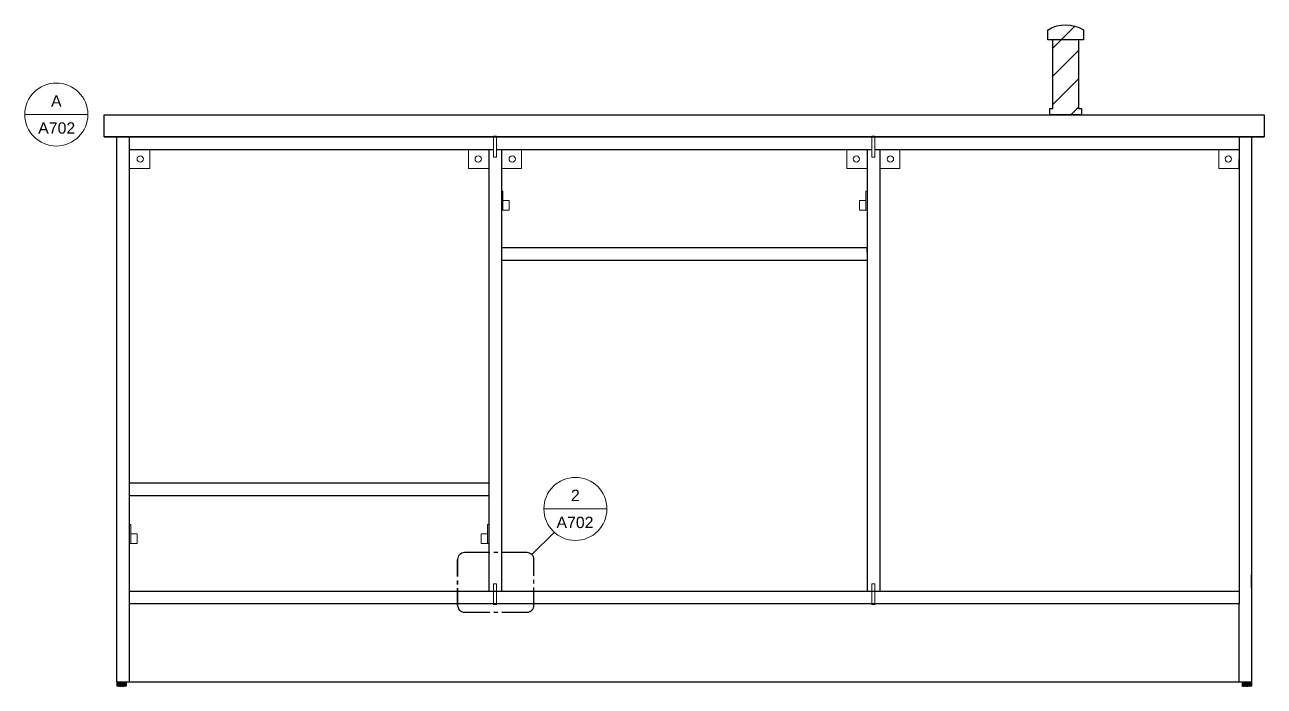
# Model space of a CAD drawing. Header units: centimetres. Extents: x -2268 to 4168, y -1681 to 1458.
# Drawn here: x 3972.5 to 4168.2, y -822.1 to -717.6 of the extents above; entities that cross this region are included whole.
import ezdxf

# ---------------------------------------------------------------- set-up
doc = ezdxf.new("R2010")
doc.units = ezdxf.units.CM
doc.layers.add('PDF24_Geometry', color=7, linetype='Continuous')
doc.layers.add('PDF24_Text', color=7, linetype='Continuous')
doc.styles.add('PDF Arial', font='Arial.ttf')

msp = doc.modelspace()

# ---------------------------------------------------------------- linework, layer by layer
at = {"layer": 'PDF24_Geometry', "lineweight": 25}
msp.add_lwpolyline([(4134.0609, -718.4133, -0.27827502), (4139.6613, -718.4228), (4139.6613, -720.013), (4137.8394, -720.013), (4134.048, -720.013), (4134.048, -718.4228)], format="xyb", dxfattribs=at)
at = {"layer": 'PDF24_Geometry', "color": 7, "lineweight": 25, "true_color": 0xffffff}
for points in [[(4136.1227, -720.013), (4138.3027, -717.833)], [(4134.8273, -721.3084), (4136.1227, -720.013)], [(4134.8273, -725.7737), (4138.882, -721.7191)], [(4134.8273, -730.2391), (4138.882, -726.1844)], [(4137.6708, -731.8609), (4138.8819, -730.6498)]]:
    msp.add_lwpolyline(points, dxfattribs=at)
at = {"layer": 'PDF24_Geometry', "lineweight": 25}
for points in [[(4134.3534, -730.871), (4134.8273, -730.871), (4134.8273, -720.013)], [(4138.882, -720.013), (4138.882, -730.871)], [(4134.3534, -731.8609), (4134.3534, -730.871)], [(4138.8504, -730.871), (4139.3243, -730.871), (4139.3243, -731.861), (4134.3534, -731.861)], [(3985.0903, -731.8609), (4168.1806, -731.8609), (4168.1806, -735.3469)], [(3985.0903, -735.3469), (3985.0903, -731.861)], [(4168.1806, -735.3469), (3985.0903, -735.3469), (4168.1806, -735.3469)], [(4166.1902, -735.3469), (4166.1902, -821.4315), (3987.0808, -821.4315), (3987.0808, -735.3469)], [(4164.2103, -821.4315), (4164.2103, -809.0885), (3989.0712, -809.0885), (3989.0712, -735.3469)], [(4047.7844, -735.3469), (4045.7939, -735.3469)], [(4164.2103, -735.3469), (4164.2103, -809.0885)], [(3989.0712, -737.3374), (4046.5101, -737.3374)], [(4045.7939, -737.3374), (4045.7939, -807.0981)], [(4046.9945, -737.3374), (4106.2448, -737.3374)], [(4047.7844, -737.3374), (4047.7844, -807.0981)], [(4105.4971, -737.3374), (4105.4971, -807.0981)], [(4106.7293, -737.3374), (4164.2103, -737.3374)], [(4107.4875, -737.3374), (4107.4875, -807.0981)], [(4105.4971, -753.6085), (4105.4971, -752.8608), (4047.7844, -752.8608)], [(4105.4971, -754.1035), (4105.4971, -754.8513), (4047.7844, -754.8513)], [(3989.0712, -789.9844), (4045.7939, -789.9844)], [(3989.0712, -791.9748), (4045.7939, -791.9748)], [(4052.5868, -801.3163), (4056.1043, -797.7988)], [(4045.9519, -801.0003), (4041.9499, -801.0003), (4041.7393, -801.0214), (4041.5392, -801.0741), (4041.3496, -801.1794), (4041.1917, -801.3163), (4041.0548, -801.4743), (4040.9494, -801.6638), (4040.8863, -801.8639), (4040.8652, -802.0746), (4040.8652, -804.7706), (4040.8652, -802.0746)], [(4047.1946, -801.0003), (4046.5733, -801.0003)], [(4052.9027, -804.6548), (4052.9027, -802.0746), (4052.8817, -801.8639), (4052.8185, -801.6638), (4052.7131, -801.4743), (4052.5868, -801.3163), (4052.4183, -801.1794), (4052.2287, -801.0741), (4052.0286, -801.0214), (4051.818, -801.0003), (4047.816, -801.0003)], [(4052.9027, -805.8975), (4052.9027, -805.2761)], [(4166.1902, -806.4978), (4166.1902, -804.5073)], [(3989.0712, -807.0981), (4164.2103, -807.0981)], [(4040.8652, -806.6347), (4040.8652, -809.3202), (4040.8652, -806.6347)], [(4047.816, -810.405), (4051.818, -810.405), (4052.0286, -810.3839), (4052.2392, -810.3207), (4052.4288, -810.2154), (4052.5868, -810.0785), (4052.7237, -809.91), (4052.829, -809.7204), (4052.8922, -809.5203), (4052.9132, -809.2992), (4052.9027, -809.0885), (4052.9027, -806.5189)], [(3989.0712, -821.4315), (3989.0712, -809.0885)], [(4040.8652, -809.3202), (4040.8863, -809.5098), (4040.9389, -809.6888), (4041.0126, -809.8573), (4041.118, -810.0153), (4041.2549, -810.1522), (4041.4128, -810.2575), (4041.5813, -810.3418), (4041.7604, -810.3839), (4041.9499, -810.405), (4045.9519, -810.405)], [(4047.7844, -809.0885), (4045.7939, -809.0885)], [(4046.5733, -810.405), (4047.1946, -810.405)], [(3988.5762, -821.4315), (3987.0808, -821.4315)], [(3987.1229, -821.5789), (3987.1229, -822.0528), (3987.1229, -822.0634), (3987.1124, -822.0634), (3987.1124, -822.0528), (3987.1018, -822.0528), (3987.1018, -821.5789), (3987.1124, -821.5789), (3987.1229, -821.5789), (3987.1334, -821.5789), (3987.144, -821.5789), (3987.1545, -821.5789), (3987.165, -821.5789), (3987.1755, -821.5789), (3987.1861, -821.5789), (3987.1966, -821.5789), (3987.2071, -821.5789), (3987.2177, -821.5789), (3987.2282, -821.5789), (3987.2493, -821.5789), (3987.2598, -821.5789), (3987.2703, -821.5789), (3987.2809, -821.5789), (3987.2914, -821.5789), (3987.3019, -821.5789), (3987.323, -821.5789), (3987.3335, -821.5789), (3987.3441, -821.5789), (3987.3546, -821.5789), (3987.3756, -821.5789), (3987.3967, -821.5789), (3987.4072, -821.5789), (3987.4178, -821.5789), (3987.4283, -821.5789), (3987.4494, -821.5789), (3987.4704, -821.5789), (3987.481, -821.5789), (3987.502, -821.5789), (3987.5126, -821.5789), (3987.5336, -821.5789), (3987.5547, -821.5789), (3987.5652, -821.5789), (3987.5757, -821.5789), (3987.5863, -821.5789), (3987.5968, -821.5789), (3987.6179, -821.5789), (3987.6495, -821.5789), (3987.66, -821.5789), (3987.6811, -821.5789), (3987.6916, -821.5789), (3987.7127, -821.5789), (3987.7442, -821.5789), (3987.7548, -821.5789), (3987.7653, -821.5789), (3987.7758, -821.5789), (3987.8074, -821.5789), (3987.8285, -821.5789), (3987.839, -821.5789), (3987.8496, -821.5789), (3987.8601, -821.5789), (3987.8706, -821.5789), (3987.9022, -821.5789), (3987.9233, -821.5789), (3987.9338, -821.5789), (3987.9443, -821.5789), (3987.9549, -821.5789), (3987.9654, -821.5789), (3987.9865, -821.5789), (3988.0181, -821.5789), (3988.0286, -821.5789), (3988.0391, -821.5789), (3988.0497, -821.5789), (3988.0602, -821.5789), (3988.0813, -821.5789), (3988.1023, -821.5789), (3988.1129, -821.5789), (3988.1234, -821.5789), (3988.1339, -821.5789), (3988.1444, -821.5789), (3988.1444, -822.0528), (3988.1339, -822.0634), (3988.1234, -822.0634), (3988.1129, -822.0634), (3988.1023, -822.0634), (3988.1023, -822.0528), (3988.1023, -821.5789)], [(3988.492, -822.0528), (3988.5025, -822.0528), (3988.513, -822.0528), (3988.5236, -822.0528), (3988.5341, -822.0528), (3988.5446, -822.0528), (3988.5446, -821.5789), (3988.5446, -822.0528), (3988.5446, -822.0634), (3988.5446, -822.0739), (3988.5341, -822.0739), (3988.5236, -822.0739), (3988.513, -822.0739), (3988.4815, -822.0739), (3988.4499, -822.0739), (3988.4077, -822.0739), (3988.3656, -822.0739), (3988.313, -822.0739), (3988.2603, -822.0739), (3988.1971, -822.0739), (3988.1339, -822.0739), (3988.0707, -822.0739), (3987.997, -822.0739), (3987.9338, -822.0739), (3987.8601, -822.0739), (3987.7864, -822.0739), (3987.7127, -822.0739), (3987.6389, -822.0739), (3987.5757, -822.0739), (3987.5126, -822.0739), (3987.4494, -822.0739), (3987.3862, -822.0739), (3987.3335, -822.0739), (3987.2809, -822.0739), (3987.2387, -822.0739), (3987.1966, -822.0739), (3987.165, -822.0739), (3987.144, -822.0739), (3987.1229, -822.0739), (3987.1124, -822.0739), (3987.1124, -822.0634), (3987.1018, -822.0634), (3987.1018, -822.0528)], [(3987.1124, -821.5789), (3987.1124, -822.0528), (3987.1229, -822.0528)], [(3987.1334, -821.4315), (3987.1334, -821.5789), (3987.1334, -822.0528), (3987.144, -822.0528), (3987.1545, -822.0528)], [(3987.1334, -822.0528), (3987.1334, -822.0634), (3987.144, -822.0634), (3987.1545, -822.0528), (3987.1545, -821.5789)], [(3987.165, -822.0528), (3987.165, -822.0634), (3987.1755, -822.0634), (3987.1861, -822.0634), (3987.1861, -822.0528), (3987.1861, -821.5789)], [(3987.165, -821.5789), (3987.165, -822.0528), (3987.1755, -822.0528), (3987.1861, -822.0528)], [(3987.2071, -822.0528), (3987.2071, -822.0634), (3987.2177, -822.0634), (3987.2282, -822.0634), (3987.2282, -822.0528), (3987.2282, -821.5789)], [(3987.2071, -821.5789), (3987.2071, -822.0528), (3987.2177, -822.0528), (3987.2282, -822.0528)], [(3987.2598, -822.0528), (3987.2598, -822.0634), (3987.2703, -822.0634), (3987.2809, -822.0634), (3987.2914, -822.0634), (3987.2914, -822.0528), (3987.2914, -821.5789)], [(3987.2598, -821.5789), (3987.2598, -822.0528), (3987.2703, -822.0528), (3987.2809, -822.0528), (3987.2914, -822.0528)], [(3987.323, -822.0528), (3987.323, -822.0634), (3987.3335, -822.0634), (3987.3441, -822.0634), (3987.3546, -822.0634), (3987.3546, -822.0528), (3987.3546, -821.5789)], [(3987.323, -821.5789), (3987.323, -822.0528), (3987.3335, -822.0528), (3987.3441, -822.0528), (3987.3546, -822.0528)], [(3987.3967, -821.5789), (3987.3967, -822.0528), (3987.3967, -822.0634), (3987.4072, -822.0634), (3987.4178, -822.0634), (3987.4283, -822.0634), (3987.4283, -822.0528), (3987.4283, -821.5789)], [(3987.4704, -821.5789), (3987.4704, -822.0528), (3987.481, -822.0634), (3987.4915, -822.0634), (3987.502, -822.0634), (3987.5126, -822.0634), (3987.5126, -822.0528), (3987.5126, -821.5789)], [(3987.5547, -821.5789), (3987.5547, -822.0528), (3987.5652, -822.0634), (3987.5757, -822.0634), (3987.5863, -822.0634), (3987.5968, -822.0634), (3987.5968, -822.0528), (3987.5968, -821.5789)], [(3987.6495, -821.5789), (3987.6495, -822.0528), (3987.6495, -822.0634), (3987.66, -822.0634), (3987.6705, -822.0634), (3987.6811, -822.0634), (3987.6916, -822.0528), (3987.6916, -821.5789)], [(3987.7442, -821.5789), (3987.7442, -822.0528), (3987.7442, -822.0634), (3987.7548, -822.0634), (3987.7653, -822.0634), (3987.7758, -822.0634), (3987.7758, -822.0528), (3987.7758, -821.5789)], [(3987.8285, -821.5789), (3987.8285, -822.0528), (3987.839, -822.0634), (3987.8496, -822.0634), (3987.8601, -822.0634), (3987.8706, -822.0634), (3987.8706, -822.0528), (3987.8706, -821.5789)], [(3987.9233, -821.5789), (3987.9233, -822.0528), (3987.9233, -822.0634), (3987.9338, -822.0634), (3987.9443, -822.0634), (3987.9549, -822.0634), (3987.9654, -822.0634), (3987.9654, -822.0528), (3987.9654, -821.5789)], [(3988.0181, -821.5789), (3988.0181, -822.0528), (3988.0181, -822.0634), (3988.0286, -822.0634), (3988.0391, -822.0634), (3988.0497, -822.0634), (3988.0602, -822.0528), (3988.0602, -821.5789)], [(3988.5446, -821.5789), (3988.5341, -821.5789), (3988.5236, -821.5789), (3988.513, -821.5789), (3988.5025, -821.5789), (3988.492, -821.5789), (3988.4815, -821.5789), (3988.4709, -821.5789), (3988.4604, -821.5789), (3988.4499, -821.5789), (3988.4288, -821.5789), (3988.4183, -821.5789), (3988.4077, -821.5789), (3988.3972, -821.5789), (3988.3761, -821.5789), (3988.3656, -821.5789), (3988.3551, -821.5789), (3988.3445, -821.5789), (3988.334, -821.5789), (3988.313, -821.5789), (3988.2919, -821.5789), (3988.2814, -821.5789), (3988.2603, -821.5789), (3988.2392, -821.5789), (3988.2182, -821.5789), (3988.2076, -821.5789), (3988.1971, -821.5789), (3988.1866, -821.5789), (3988.1655, -821.5789), (3988.1444, -821.5789)], [(3988.1866, -821.5789), (3988.1866, -822.0528), (3988.1866, -822.0634), (3988.1971, -822.0634), (3988.2076, -822.0634), (3988.2182, -822.0634), (3988.2182, -822.0528), (3988.2182, -821.5789)], [(3988.2919, -821.5789), (3988.2919, -822.0528), (3988.2919, -822.0634), (3988.2814, -822.0634), (3988.2708, -822.0634), (3988.2603, -822.0528), (3988.2603, -821.5789)], [(3988.3656, -821.5789), (3988.3656, -822.0528), (3988.3656, -822.0634), (3988.3551, -822.0634), (3988.3445, -822.0634), (3988.334, -822.0634), (3988.334, -822.0528), (3988.334, -821.5789)], [(3988.4183, -821.5789), (3988.4183, -822.0528), (3988.4183, -822.0634), (3988.4077, -822.0634), (3988.3972, -822.0634), (3988.3972, -822.0528), (3988.3972, -821.5789)], [(3988.4709, -821.5789), (3988.4709, -822.0528), (3988.4709, -822.0634), (3988.4604, -822.0634), (3988.4499, -822.0634), (3988.4499, -822.0528), (3988.4499, -821.5789)], [(3988.513, -821.5789), (3988.513, -822.0528), (3988.513, -822.0634), (3988.5025, -822.0634), (3988.492, -822.0634), (3988.492, -822.0528), (3988.492, -821.5789)], [(3988.5446, -822.0528), (3988.5446, -822.0634), (3988.5341, -822.0634), (3988.5341, -822.0528), (3988.5341, -821.5789), (3988.5341, -822.0528), (3988.5341, -822.0634), (3988.5236, -822.0634), (3988.513, -822.0634), (3988.513, -822.0528), (3988.513, -821.5789), (3988.513, -821.4315)], [(4166.1165, -822.0528), (4166.127, -822.0528), (4166.1375, -822.0528), (4166.1481, -822.0528), (4166.1586, -822.0528), (4166.1691, -822.0528), (4166.1691, -821.5789), (4166.1691, -822.0528), (4166.1691, -822.0634), (4166.1691, -822.0739), (4166.1586, -822.0739), (4166.1481, -822.0739), (4166.1375, -822.0739), (4166.1059, -822.0739), (4166.0743, -822.0739), (4166.0322, -822.0739), (4165.9901, -822.0739), (4165.9374, -822.0739), (4165.8848, -822.0739), (4165.8216, -822.0739), (4165.7584, -822.0739), (4165.6952, -822.0739), (4165.6215, -822.0739), (4165.5478, -822.0739), (4165.4846, -822.0739), (4165.4109, -822.0739), (4165.3371, -822.0739), (4165.2634, -822.0739), (4165.2002, -822.0739), (4165.137, -822.0739), (4165.0739, -822.0739), (4165.0107, -822.0739), (4164.958, -822.0739), (4164.9053, -822.0739), (4164.8632, -822.0739), (4164.8211, -822.0739), (4164.7895, -822.0739), (4164.7684, -822.0739), (4164.7474, -822.0739), (4164.7368, -822.0739), (4164.7368, -822.0634), (4164.7263, -822.0634), (4164.7263, -822.0528)], [(4164.9791, -821.5789), (4164.9685, -821.5789), (4164.958, -821.5789), (4164.9475, -821.5789), (4164.9264, -821.5789), (4164.9159, -821.5789), (4164.9053, -821.5789), (4164.8948, -821.5789), (4164.8843, -821.5789), (4164.8738, -821.5789), (4164.8527, -821.5789), (4164.8422, -821.5789), (4164.8316, -821.5789), (4164.8211, -821.5789), (4164.8106, -821.5789), (4164.8, -821.5789), (4164.7895, -821.5789), (4164.779, -821.5789), (4164.7684, -821.5789), (4164.7579, -821.5789), (4164.7474, -821.5789), (4164.7368, -821.5789), (4164.7263, -821.5789), (4164.7263, -822.0528), (4164.7368, -822.0528)], [(4164.7368, -822.0528), (4164.7368, -822.0634), (4164.7473, -822.0634), (4164.7473, -822.0528), (4164.7473, -821.5789)], [(4164.7368, -821.5789), (4164.7368, -822.0528), (4164.7474, -822.0528)], [(4164.7579, -821.4315), (4164.7579, -821.5789), (4164.7579, -822.0528), (4164.7684, -822.0528), (4164.779, -822.0528)], [(4164.7579, -822.0528), (4164.7579, -822.0634), (4164.7684, -822.0634), (4164.779, -822.0528), (4164.779, -821.5789)], [(4164.7895, -822.0528), (4164.7895, -822.0634), (4164.8, -822.0634), (4164.8106, -822.0634), (4164.8106, -822.0528), (4164.8106, -821.5789)], [(4164.7895, -821.5789), (4164.7895, -822.0528), (4164.8, -822.0528), (4164.8105, -822.0528)], [(4164.8316, -822.0528), (4164.8316, -822.0634), (4164.8422, -822.0634), (4164.8527, -822.0634), (4164.8527, -822.0528), (4164.8527, -821.5789)], [(4164.8316, -821.5789), (4164.8316, -822.0528), (4164.8421, -822.0528), (4164.8527, -822.0528)], [(4164.8843, -822.0528), (4164.8843, -822.0634), (4164.8948, -822.0634), (4164.9053, -822.0634), (4164.9159, -822.0634), (4164.9159, -822.0528), (4164.9159, -821.5789)], [(4164.8843, -821.5789), (4164.8843, -822.0528), (4164.8948, -822.0528), (4164.9053, -822.0528), (4164.9159, -822.0528)], [(4164.9475, -822.0528), (4164.9475, -822.0634), (4164.958, -822.0634), (4164.9685, -822.0634), (4164.9791, -822.0634), (4164.9791, -822.0528), (4164.9791, -821.5789), (4165.0001, -821.5789), (4165.0212, -821.5789), (4165.0317, -821.5789), (4165.0423, -821.5789), (4165.0528, -821.5789), (4165.0739, -821.5789), (4165.0949, -821.5789), (4165.1054, -821.5789), (4165.1265, -821.5789), (4165.137, -821.5789), (4165.1581, -821.5789), (4165.1792, -821.5789), (4165.1897, -821.5789), (4165.2002, -821.5789), (4165.2108, -821.5789), (4165.2213, -821.5789), (4165.2424, -821.5789), (4165.274, -821.5789), (4165.2845, -821.5789), (4165.295, -821.5789), (4165.3161, -821.5789), (4165.3371, -821.5789), (4165.3582, -821.5789), (4165.3687, -821.5789), (4165.3793, -821.5789), (4165.3898, -821.5789), (4165.4003, -821.5789), (4165.4319, -821.5789), (4165.453, -821.5789), (4165.4635, -821.5789), (4165.474, -821.5789), (4165.4846, -821.5789), (4165.4951, -821.5789), (4165.5267, -821.5789), (4165.5478, -821.5789), (4165.5583, -821.5789), (4165.5688, -821.5789), (4165.5794, -821.5789), (4165.5899, -821.5789), (4165.611, -821.5789), (4165.6426, -821.5789), (4165.6531, -821.5789), (4165.6636, -821.5789), (4165.6741, -821.5789), (4165.7057, -821.5789), (4165.7268, -821.5789), (4165.7373, -821.5789), (4165.7479, -821.5789), (4165.7584, -821.5789), (4165.7689, -821.5789), (4165.7689, -822.0528), (4165.7584, -822.0634), (4165.7479, -822.0634), (4165.7373, -822.0634), (4165.7268, -822.0634), (4165.7268, -822.0528), (4165.7268, -821.5789)], [(4164.9475, -821.5789), (4164.9475, -822.0528), (4164.958, -822.0528), (4164.9685, -822.0528), (4164.9791, -822.0528)], [(4165.0212, -821.5789), (4165.0212, -822.0528), (4165.0212, -822.0634), (4165.0317, -822.0634), (4165.0423, -822.0634), (4165.0528, -822.0634), (4165.0528, -822.0528), (4165.0528, -821.5789)], [(4165.0949, -821.5789), (4165.0949, -822.0528), (4165.1054, -822.0634), (4165.1159, -822.0634), (4165.1265, -822.0634), (4165.137, -822.0634), (4165.137, -822.0528), (4165.137, -821.5789)], [(4165.1792, -821.5789), (4165.1792, -822.0528), (4165.1897, -822.0634), (4165.2002, -822.0634), (4165.2108, -822.0634), (4165.2213, -822.0634), (4165.2213, -822.0528), (4165.2213, -821.5789)], [(4165.2739, -821.5789), (4165.2739, -822.0528), (4165.2739, -822.0634), (4165.2844, -822.0634), (4165.295, -822.0634), (4165.3055, -822.0634), (4165.316, -822.0528), (4165.316, -821.5789)], [(4165.3582, -821.5789), (4165.3582, -822.0528), (4165.3687, -822.0634), (4165.3792, -822.0634), (4165.3898, -822.0634), (4165.4003, -822.0634), (4165.4003, -822.0528), (4165.4003, -821.5789)], [(4165.453, -821.5789), (4165.453, -822.0528), (4165.453, -822.0634), (4165.4635, -822.0634), (4165.474, -822.0634), (4165.4846, -822.0634), (4165.4951, -822.0634), (4165.4951, -822.0528), (4165.4951, -821.5789)], [(4165.5478, -821.5789), (4165.5478, -822.0528), (4165.5478, -822.0634), (4165.5688, -822.0634), (4165.5794, -822.0634), (4165.5899, -822.0528), (4165.5899, -821.5789)], [(4165.6426, -821.5789), (4165.6426, -822.0528), (4165.6426, -822.0634), (4165.6531, -822.0634), (4165.6636, -822.0634), (4165.6741, -822.0634), (4165.6741, -822.0528), (4165.6741, -821.5789)], [(4166.1375, -821.4315), (4166.1375, -821.5789), (4166.127, -821.5789), (4166.1165, -821.5789), (4166.1059, -821.5789), (4166.0954, -821.5789), (4166.0849, -821.5789), (4166.0743, -821.5789), (4166.0533, -821.5789), (4166.0428, -821.5789), (4166.0322, -821.5789), (4166.0217, -821.5789), (4166.0006, -821.5789), (4165.9901, -821.5789), (4165.9796, -821.5789), (4165.969, -821.5789), (4165.9585, -821.5789), (4165.9374, -821.5789), (4165.9164, -821.5789), (4165.9058, -821.5789), (4165.8848, -821.5789), (4165.8637, -821.5789), (4165.8427, -821.5789), (4165.8321, -821.5789), (4165.8216, -821.5789), (4165.8111, -821.5789), (4165.79, -821.5789), (4165.7689, -821.5789)], [(4165.8111, -821.5789), (4165.8111, -822.0528), (4165.8111, -822.0634), (4165.8216, -822.0634), (4165.8321, -822.0634), (4165.8427, -822.0634), (4165.8427, -822.0528), (4165.8427, -821.5789)], [(4165.9164, -821.5789), (4165.9164, -822.0528), (4165.9164, -822.0634), (4165.9058, -822.0634), (4165.8953, -822.0634), (4165.8848, -822.0634), (4165.8848, -822.0528), (4165.8848, -821.5789)], [(4165.9901, -821.5789), (4165.9901, -822.0528), (4165.9901, -822.0634), (4165.9796, -822.0634), (4165.969, -822.0634), (4165.9585, -822.0634), (4165.9585, -822.0528), (4165.9585, -821.5789)], [(4166.0428, -821.5789), (4166.0428, -822.0528), (4166.0428, -822.0634), (4166.0322, -822.0634), (4166.0217, -822.0634), (4166.0217, -822.0528), (4166.0217, -821.5789)], [(4166.0954, -821.5789), (4166.0954, -822.0528), (4166.0954, -822.0634), (4166.0849, -822.0634), (4166.0743, -822.0634), (4166.0743, -822.0528), (4166.0743, -821.5789)], [(4166.1691, -821.5789), (4166.1586, -821.5789), (4166.1481, -821.5789), (4166.1375, -821.5789), (4166.127, -821.5789), (4166.127, -822.0528), (4166.127, -822.0634), (4166.1165, -822.0634), (4166.1165, -822.0528), (4166.1165, -821.5789)], [(4166.1586, -821.5789), (4166.1586, -822.0528), (4166.1586, -822.0634), (4166.148, -822.0634), (4166.1375, -822.0634), (4166.1375, -822.0528), (4166.1375, -821.5789)], [(4166.1691, -822.0528), (4166.1691, -822.0634), (4166.1586, -822.0634), (4166.1586, -822.0528), (4166.1586, -821.5789)], [(3987.1124, -822.0634), (3987.1124, -822.0634)], [(3987.1124, -822.0634), (3987.1124, -822.0634)], [(3988.5341, -822.0844), (3988.5236, -822.0844), (3988.513, -822.0844), (3988.492, -822.0844), (3988.4709, -822.0844), (3988.4393, -822.0844), (3988.3972, -822.0844), (3988.3551, -822.0844), (3988.3024, -822.0844), (3988.2392, -822.0844), (3988.176, -822.0844), (3988.1129, -822.0844), (3988.0497, -822.0844), (3987.9759, -822.0844), (3987.9022, -822.0844), (3987.8285, -822.0844), (3987.7548, -822.0844), (3987.6811, -822.0844), (3987.6073, -822.0844), (3987.5441, -822.0844), (3987.481, -822.0844), (3987.4178, -822.0844), (3987.3546, -822.0844), (3987.3019, -822.0844), (3987.2598, -822.0844), (3987.2177, -822.0844), (3987.1861, -822.0844), (3987.1545, -822.0844), (3987.1334, -822.0844), (3987.1229, -822.0844), (3987.1124, -822.0844), (3987.1124, -822.0739)], [(3987.3967, -822.0528), (3987.4072, -822.0528), (3987.4178, -822.0528), (3987.4283, -822.0528)], [(3987.4704, -822.0528), (3987.481, -822.0528), (3987.502, -822.0528), (3987.5126, -822.0528)], [(3987.5547, -822.0528), (3987.5652, -822.0528), (3987.5757, -822.0528), (3987.5863, -822.0528), (3987.5968, -822.0528)], [(3987.6495, -822.0528), (3987.66, -822.0528), (3987.6811, -822.0528), (3987.6916, -822.0528)], [(3987.7442, -822.0528), (3987.7548, -822.0528), (3987.7653, -822.0528), (3987.7758, -822.0528)], [(3987.8285, -822.0528), (3987.839, -822.0528), (3987.8496, -822.0528), (3987.8601, -822.0528), (3987.8706, -822.0528)], [(3987.9233, -822.0528), (3987.9338, -822.0528), (3987.9443, -822.0528), (3987.9549, -822.0528), (3987.9654, -822.0528)], [(3988.0181, -822.0528), (3988.0286, -822.0528), (3988.0391, -822.0528), (3988.0497, -822.0528), (3988.0602, -822.0528)], [(3988.1023, -822.0528), (3988.1129, -822.0528), (3988.1234, -822.0528), (3988.1339, -822.0528), (3988.1444, -822.0528)], [(3988.1866, -822.0528), (3988.1971, -822.0528), (3988.2076, -822.0528), (3988.2182, -822.0528)], [(3988.2603, -822.0528), (3988.2814, -822.0528), (3988.2919, -822.0528)], [(3988.334, -822.0528), (3988.3445, -822.0528), (3988.3551, -822.0528), (3988.3656, -822.0528)], [(3988.3972, -822.0528), (3988.4077, -822.0528), (3988.4183, -822.0528)], [(3988.4499, -822.0528), (3988.4604, -822.0528), (3988.4709, -822.0528)], [(3988.5446, -822.0739), (3988.5446, -822.0844), (3988.5341, -822.0844), (3988.5341, -822.095), (3988.5236, -822.095)], [(3988.5446, -822.0634), (3988.5446, -822.0634)], [(4164.7368, -822.0634), (4164.7368, -822.0634)], [(4164.7368, -822.0634), (4164.7368, -822.0634)], [(4166.148, -822.0844), (4166.1375, -822.0844), (4166.1164, -822.0844), (4166.0954, -822.0844), (4166.0638, -822.0844), (4166.0217, -822.0844), (4165.9795, -822.0844), (4165.9269, -822.0844), (4165.8637, -822.0844), (4165.8005, -822.0844), (4165.7373, -822.0844), (4165.6741, -822.0844), (4165.6004, -822.0844), (4165.5267, -822.0844), (4165.453, -822.0844), (4165.3792, -822.0844), (4165.3055, -822.0844), (4165.2318, -822.0844), (4165.1686, -822.0844), (4165.0949, -822.0844), (4165.0422, -822.0844), (4164.979, -822.0844), (4164.9264, -822.0844), (4164.8842, -822.0844), (4164.8421, -822.0844), (4164.8105, -822.0844), (4164.7789, -822.0844), (4164.7579, -822.0844), (4164.7473, -822.0844), (4164.7368, -822.0844), (4164.7368, -822.0739)], [(4165.0212, -822.0528), (4165.0317, -822.0528), (4165.0423, -822.0528), (4165.0528, -822.0528)], [(4165.0949, -822.0528), (4165.1054, -822.0528), (4165.1265, -822.0528), (4165.137, -822.0528)], [(4165.1792, -822.0528), (4165.1897, -822.0528), (4165.2002, -822.0528), (4165.2108, -822.0528), (4165.2213, -822.0528)], [(4165.2739, -822.0528), (4165.2844, -822.0528), (4165.295, -822.0528), (4165.316, -822.0528)], [(4165.3582, -822.0528), (4165.3687, -822.0528), (4165.3792, -822.0528), (4165.3898, -822.0528), (4165.4003, -822.0528)], [(4165.453, -822.0528), (4165.4635, -822.0528), (4165.474, -822.0528), (4165.4846, -822.0528), (4165.4951, -822.0528)], [(4165.5478, -822.0528), (4165.5583, -822.0528), (4165.5688, -822.0528), (4165.5794, -822.0528), (4165.5899, -822.0528)], [(4165.6426, -822.0528), (4165.6531, -822.0528), (4165.6636, -822.0528), (4165.6741, -822.0528)], [(4165.7268, -822.0528), (4165.7373, -822.0528), (4165.7479, -822.0528), (4165.7584, -822.0528), (4165.7689, -822.0528)], [(4165.8111, -822.0528), (4165.8216, -822.0528), (4165.8321, -822.0528), (4165.8427, -822.0528)], [(4165.8847, -822.0528), (4165.9058, -822.0528), (4165.9163, -822.0528)], [(4165.9585, -822.0528), (4165.969, -822.0528), (4165.9796, -822.0528), (4165.9901, -822.0528)], [(4166.0217, -822.0528), (4166.0322, -822.0528), (4166.0427, -822.0528)], [(4166.0743, -822.0528), (4166.0849, -822.0528), (4166.0954, -822.0528)], [(4166.1691, -822.0739), (4166.1691, -822.0844), (4166.1586, -822.0844), (4166.1586, -822.095), (4166.1481, -822.095)], [(4166.1691, -822.0634), (4166.1691, -822.0634)]]:
    msp.add_lwpolyline(points, dxfattribs=at)
at = {"layer": 'PDF24_Geometry', "lineweight": 18}
for points in [[(3972.5471, -731.8188), (3982.4994, -731.8188)], [(4064.4137, -794.1022), (4054.4614, -794.1022)]]:
    msp.add_lwpolyline(points, dxfattribs=at)
at = {"layer": 'PDF24_Geometry', "lineweight": 9}
for points in [[(4046.9945, -735.2521), (4046.5101, -735.2521), (4046.5101, -738.5274), (4046.9945, -738.5274)], [(4106.7293, -735.2521), (4106.2448, -735.2521), (4106.2448, -738.5274), (4106.7293, -738.5274)], [(4047.7844, -746.8894), (4047.9845, -746.8894), (4047.9845, -743.909), (4047.7844, -743.909)], [(4105.4866, -746.8894), (4105.4866, -743.909), (4105.2865, -743.909), (4105.2865, -746.8894)], [(4046.9945, -805.908), (4046.5101, -805.908), (4046.5101, -809.1833), (4046.9945, -809.1833)], [(4106.7082, -805.908), (4106.2238, -805.908), (4106.2238, -809.1833), (4106.7082, -809.1833)]]:
    msp.add_lwpolyline(points, close=True, dxfattribs=at)
for points in [[(3989.0712, -740.3178), (3992.2623, -740.3178), (3992.2517, -737.3374), (3989.0712, -737.3374), (3989.0712, -740.3283)], [(4045.7834, -740.3178), (4042.6029, -740.3178), (4042.6029, -737.3374), (4045.7939, -737.3374), (4045.7834, -740.3283)], [(4047.7844, -740.3178), (4050.9649, -740.3178), (4050.9649, -737.3374), (4047.7844, -737.3374), (4047.7844, -740.3283)], [(4050.9649, -737.3374), (4050.9649, -740.3178)], [(4105.4866, -740.3178), (4102.306, -740.3178), (4102.306, -737.3374), (4105.4971, -737.3374), (4105.4866, -740.3283)], [(4107.4875, -740.3178), (4110.6786, -740.3178), (4110.6681, -737.3374), (4107.4875, -737.3374), (4107.4875, -740.3283)], [(4164.1997, -740.3178), (4161.0192, -740.3178), (4161.0192, -737.3374), (4164.2103, -737.3374), (4164.1997, -740.3283)], [(4104.2965, -746.8894), (4104.2965, -745.394), (4105.2865, -745.394)], [(4047.9845, -745.4045), (4048.9745, -745.4045), (4048.9745, -746.8894), (4047.9845, -746.8894)], [(4105.2864, -746.8894), (4104.2965, -746.8894)], [(3989.2713, -799.5365), (3989.2713, -796.5455), (3989.0712, -796.5455), (3989.0712, -799.5365), (3990.2718, -799.5365), (3990.2718, -798.041), (3989.2713, -798.041)], [(4045.5938, -799.5365), (4045.7834, -799.5365), (4045.7834, -796.5455), (4045.5938, -796.5455), (4045.5938, -799.5365), (4044.5934, -799.5365), (4044.5934, -798.041), (4045.5938, -798.041)], [(4044.5934, -798.041), (4044.5934, -799.5365)]]:
    msp.add_lwpolyline(points, dxfattribs=at)
at = {"layer": 'PDF24_Geometry', "lineweight": 25}
msp.add_lwpolyline([(4040.8652, -805.392), (4040.8652, -806.0133)], close=True, dxfattribs=at)
at = {"layer": 'PDF24_Geometry', "lineweight": 18}
for centre, radius in [((3977.5128, -731.8136), 4.9762), ((4059.4482, -794.0968), 4.976)]:
    msp.add_circle(centre, radius, dxfattribs=at)
at = {"layer": 'PDF24_Geometry', "lineweight": 9}
for centre in [(3990.7615, -738.8276), (4044.1036, -738.8276), (4049.4747, -738.8276), (4103.8068, -738.8276), (4109.1778, -738.8276), (4162.52, -738.8276)]:
    msp.add_circle(centre, 0.5002, dxfattribs=at)

# ---------------------------------------------------------------- texts
at = {"layer": 'PDF24_Text', "style": 'PDF Arial'}
for s, insert, char_height, attachment_point in [('A', (3978.3489, -730.577), 1.7912, 9), ('A702', (3980.4984, -734.8614), 1.79119, 9), ('2', (4058.7477, -792.8595), 1.7912, 7), ('A702', (4056.4631, -797.1439), 1.79119, 7)]:
    msp.add_mtext(s, dxfattribs=dict(at, insert=insert, char_height=char_height, attachment_point=attachment_point))

doc.saveas('drawing.dxf')
